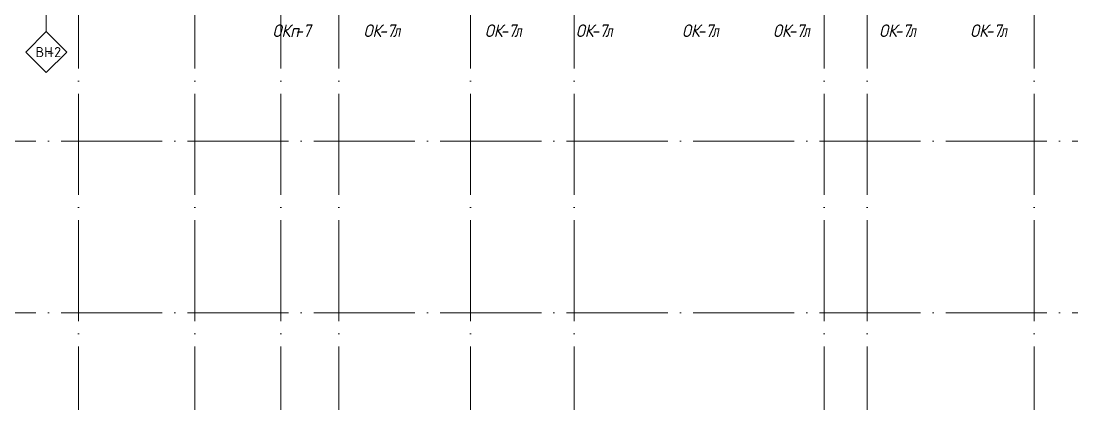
# Model space of a CAD drawing. Header units: millimetres. Extents: x -68946 to 690821, y -552984 to 293768.
# Drawn here: x 88948 to 109738, y 17421 to 25005 of the extents above; entities that cross this region are included whole.
import ezdxf

# ---------------------------------------------------------------- set-up
doc = ezdxf.new("R2010")
doc.units = ezdxf.units.MM
doc.linetypes.add('ADSK_Линия сетки', pattern=[2500, 2000, -250, 0, -250])
for name, color, linetype, lineweight in [('A-GLAZ-____-IDEN', 250, 'Continuous', 9), ('A-WALL-____-IDEN', 250, 'Continuous', 9), ('S-GRID-____-OTLN', 250, 'Continuous', 9)]:
    doc.layers.add(name, color=color, linetype=linetype, lineweight=lineweight)
doc.styles.add('ISOCPEUR_2', font='isocpeur.ttf', dxfattribs={"height": 160})
doc.styles.add('ISOCPEUR_I', font='isocpeui.ttf', dxfattribs={"width": 0.9, "height": 12.5})

# ---------------------------------------------------------------- blocks, each defined once
blk = doc.blocks.new('ADSK_Марка_Стена - Экземпляр_ADSK_Позиция-30564885-АР1_Маркировочный план 1 этажа С2и3')
at = {"layer": 'A-WALL-____-IDEN'}
for p, q in [((-0.16, 4.37), (-4.21, 0.31)), ((3.9, 0.31), (-0.16, 4.37)), ((-4.21, 0.31), (-0.16, -3.74)), ((-0.16, -3.74), (3.9, 0.31))]:
    blk.add_line(p, q, dxfattribs=at)

msp = doc.modelspace()

# ---------------------------------------------------------------- linework, layer by layer
at = {"layer": 'A-WALL-____-IDEN', "color": 18, "true_color": 0x000000}
msp.add_line((89447.5489, 26035), (89447.5489, 24796.25), dxfattribs=at)
at = {"layer": 'S-GRID-____-OTLN', "color": 18, "linetype": 'ADSK_Линия сетки', "true_color": 0x000000}
for p, q in [((90087.9138, 61063.6538), (90087.9138, -2919.5356)), ((92387.9138, 61063.6538), (92387.9138, -2919.5356)), ((94087.9138, 61063.6538), (94087.9138, -2919.5356)), ((95237.9138, 61063.6538), (95237.9138, -2919.5356)), ((97837.9138, 61063.6538), (97837.9138, -2919.5356)), ((99887.9138, 61063.6538), (99887.9138, -2919.5356)), ((104837.9138, 61063.6538), (104837.9138, -2919.5356)), ((105687.9138, 61063.6538), (105687.9138, -2919.5356)), ((108987.9138, 61063.6538), (108987.9138, -2919.5356)), ((77240.3519, 22625), (167356.8279, 22625)), ((77240.3519, 19225), (168626.8279, 19225))]:
    msp.add_line(p, q, dxfattribs=at)

# ---------------------------------------------------------------- block references
at = {"layer": 'A-WALL-____-IDEN', "color": 18, "true_color": 0x000000, "xscale": 99.99999999999993, "yscale": 99.99999999999993, "zscale": 99.99999999999993}
msp.add_blockref('ADSK_Марка_Стена - Экземпляр_ADSK_Позиция-30564885-АР1_Маркировочный план 1 этажа С2и3', (89463.1739, 24359.2831), dxfattribs=at)

# ---------------------------------------------------------------- texts
at = {"layer": 'A-GLAZ-____-IDEN', "color": 18, "lineweight": 15, "true_color": 0x000000, "char_height": 250, "attachment_point": 1, "style": 'ISOCPEUR_I'}
for s, insert, width in [('ОКп', (93922.9564, 24937.4998), 541.139062), ('-7', (94369.4408, 24937.4998), 336.70875), ('ОК', (95722.9564, 24937.4998), 372.784687), ('-7', (96030.5346, 24937.4998), 336.70875), ('\\fISOCPEUR|b0|i1|c204|p34|;\\W.75;л', (96308.3471, 24937.4998), 168.354375), ('ОК', (98122.9564, 24937.4998), 372.784687), ('-7', (98430.5346, 24937.4998), 336.70875), ('\\fISOCPEUR|b0|i1|c204|p34|;\\W.75;л', (98708.3471, 24937.4998), 168.354375), ('ОК', (99922.9564, 24937.4998), 372.784687), ('-7', (100230.5346, 24937.4998), 336.70875), ('\\fISOCPEUR|b0|i1|c204|p34|;\\W.75;л', (100508.3471, 24937.4998), 168.354375), ('ОК', (102022.9564, 24937.4998), 372.784687), ('-7', (102330.5346, 24937.4998), 336.70875), ('\\fISOCPEUR|b0|i1|c204|p34|;\\W.75;л', (102608.3471, 24937.4998), 168.354375), ('ОК', (103822.9564, 24937.4998), 372.784687), ('-7', (104130.5346, 24937.4998), 336.70875), ('\\fISOCPEUR|b0|i1|c204|p34|;\\W.75;л', (104408.3471, 24937.4998), 168.354375), ('ОК', (105922.9564, 24937.4998), 372.784687), ('-7', (106230.5346, 24937.4998), 336.70875), ('\\fISOCPEUR|b0|i1|c204|p34|;\\W.75;л', (106508.3471, 24937.4998), 168.354375), ('ОК', (107722.9564, 24937.4998), 372.784687), ('-7', (108030.5346, 24937.4998), 336.70875), ('\\fISOCPEUR|b0|i1|c204|p34|;\\W.75;л', (108308.3471, 24937.4998), 168.354375)]:
    msp.add_mtext(s, dxfattribs=dict(at, insert=insert, width=width))
at = {"layer": 'A-WALL-____-IDEN', "color": 18, "true_color": 0x000000, "char_height": 200, "attachment_point": 1, "style": 'ISOCPEUR_2'}
for s, insert, width in [('ВН', (89235.543, 24488.9517), 280.590625), ('-2', (89467.0534, 24488.9517), 246.91975)]:
    msp.add_mtext(s, dxfattribs=dict(at, insert=insert, width=width))

doc.saveas('drawing.dxf')
